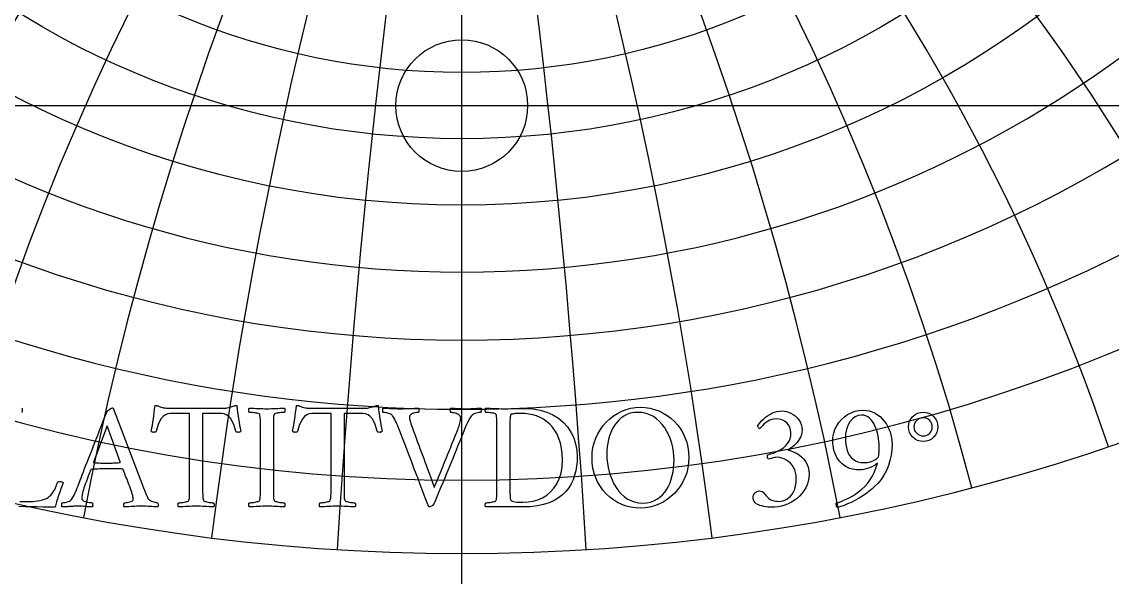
# Model space of a CAD drawing. Header units: millimetres. Extents: x -69 to 69, y -69 to 71.
# Drawn here: x -15.56 to 23, y -16.69 to 2.97 of the extents above; entities that cross this region are included whole.
import ezdxf

# ---------------------------------------------------------------- set-up
doc = ezdxf.new("R2010")
doc.units = ezdxf.units.MM
for name, color, linetype in [('CUT_INNER', 6, 'Continuous'), ('CUT_OUTER', 1, 'Continuous'), ('ENGRAVE', 7, 'Continuous'), ('ENGRAVE_FINE', 8, 'Continuous'), ('TEXT', 5, 'Continuous')]:
    doc.layers.add(name, color=color, linetype=linetype)

msp = doc.modelspace()

# ---------------------------------------------------------------- linework, layer by layer
at = {"layer": 'CUT_INNER'}
msp.add_circle((0, 0), 2.33, dxfattribs=at)
at = {"layer": 'CUT_OUTER'}
msp.add_arc((-0.0002, -0.0002), 69.3899, 142.382592, 87.802904, dxfattribs=at)
at = {"layer": 'ENGRAVE'}
for points in [[(0, -68.4), (0, 68.4)], [(-68.4, 0), (68.4, 0)]]:
    msp.add_lwpolyline(points, dxfattribs=at)
for centre, radius in [((0, 0), 68.4), ((0, 30.8113), 34.3351), ((0, 28.589), 29.7615), ((0, 26.798), 25.6255), ((0, 0), 44.7739), ((0, 0), 29.3085)]:
    msp.add_circle(centre, radius, dxfattribs=at)
for centre, radius, start, end in [((0, 33.5849), 39.4795, 131.30785, 48.69215), ((0, 37.0825), 45.3808, 158.30757, 21.69243), ((0, 41.5606), 52.3099, 177.16632, 2.83368), ((0, 47.4156), 60.6782, 192.562112, 347.437888), ((0, 55.2912), 71.1465, 205.930897, 334.069103), ((0, -36.2572), 57.6133, 39, 141), ((0, -36.2572), 57.6133, 39, 141)]:
    msp.add_arc(centre, radius, start, end, dxfattribs=at)
at = {"layer": 'ENGRAVE_FINE'}
for centre, radius, start, end in [((-326.7411, -36.2572), 331.7816, 3.549067, 18.208032), ((-326.7411, -36.2572), 331.7816, 3.549067, 18.208032), ((326.7411, -36.2572), 331.7816, 161.791968, 176.450933), ((326.7411, -36.2572), 331.7816, 161.791968, 176.450933), ((-158.2911, -36.2572), 168.4499, 7.145895, 36.6736), ((-158.2911, -36.2572), 168.4499, 7.145895, 36.6736), ((158.2911, -36.2572), 168.4499, 143.3264, 172.854105), ((158.2911, -36.2572), 168.4499, 143.3264, 172.854105), ((-99.7891, -36.2572), 115.2265, 10.840654, 55.662821), ((-99.7891, -36.2572), 115.2265, 10.840654, 55.662821), ((99.7891, -36.2572), 115.2265, 124.337179, 169.159346), ((99.7891, -36.2572), 115.2265, 124.337179, 169.159346), ((-68.6608, -36.2572), 89.6303, 14.688568, 75.445741), ((-68.6608, -36.2572), 89.6303, 14.688568, 75.445741), ((68.6608, -36.2572), 89.6303, 104.554259, 165.311432), ((68.6608, -36.2572), 89.6303, 104.554259, 165.311432), ((-48.3433, -36.2572), 75.2088, 18.753071, 96.251491), ((-48.3433, -36.2572), 75.2088, 18.753071, 96.251491), ((48.3433, -36.2572), 75.2088, 83.748509, 161.246929), ((48.3433, -36.2572), 75.2088, 83.748509, 161.246929), ((-33.263, -36.2572), 66.5261, 23.109812, 116.954145), ((-33.263, -36.2572), 66.5261, 23.109812, 116.954145), ((33.263, -36.2572), 66.5261, 63.045855, 156.890188), ((33.263, -36.2572), 66.5261, 63.045855, 156.890188), ((-20.9695, -36.2572), 61.3108, 27.851987, 126.345474), ((-20.9695, -36.2572), 61.3108, 27.851987, 126.345474), ((20.9695, -36.2572), 61.3108, 53.654526, 152.148013), ((20.9695, -36.2572), 61.3108, 53.654526, 152.148013), ((-10.1588, -36.2572), 58.502, 33.097661, 134.238363), ((-10.1588, -36.2572), 58.502, 33.097661, 134.238363), ((10.1588, -36.2572), 58.502, 45.761637, 146.902339), ((10.1588, -36.2572), 58.502, 45.761637, 146.902339), ((0, 108.6341), 132.9443, 239.147014, 300.852986)]:
    msp.add_arc(centre, radius, start, end, dxfattribs=at)
at = {"layer": 'TEXT'}
for points in [[(-15.5604, -10.7078), (-15.5511, -10.7206), (-15.5449, -10.7375), (-15.5417, -10.7584), (-15.5415, -10.7833), (-15.5437, -10.8083), (-15.5476, -10.8292), (-15.5531, -10.846), (-15.5604, -10.8588)], [(-15.6222, -14.0135), (-15.5442, -14.0141), (-15.2476, -14.0141), (-15.1702, -14.0119), (-15.0891, -14.0053), (-15.0043, -13.9943), (-14.9159, -13.979), (-14.8301, -13.9589), (-14.7534, -13.9338), (-14.6858, -13.9037), (-14.6273, -13.8684), (-14.5796, -13.83), (-14.5336, -13.7848), (-14.4893, -13.7329), (-14.4466, -13.6743), (-14.406, -13.6068), (-14.3677, -13.5286), (-14.3318, -13.4396), (-14.2983, -13.3399), (-14.2895, -13.3257), (-14.274, -13.3156), (-14.2518, -13.3095), (-14.2228, -13.3075), (-14.1783, -13.3095), (-14.1419, -13.3156), (-14.1136, -13.3257), (-14.0933, -13.3399), (-14.1319, -13.4494), (-14.1722, -13.5623), (-14.2142, -13.6786), (-14.2578, -13.7983), (-14.2985, -13.9153), (-14.3313, -14.0235), (-14.3564, -14.1229), (-14.3738, -14.2136), (-14.5865, -14.2129), (-14.7985, -14.2109), (-15.0099, -14.2075), (-15.2206, -14.2028), (-15.4377, -14.1981), (-15.6683, -14.1947)]]:
    msp.add_lwpolyline(points, dxfattribs=at)
for points in [[(-13.5702, -13.4585), (-13.567, -13.4503), (-13.5574, -13.4255), (-13.5413, -13.3842), (-13.5189, -13.3264), (-13.4911, -13.2544), (-13.4589, -13.1706), (-13.4224, -13.0751), (-13.3814, -12.9677), (-13.3367, -12.8512), (-13.289, -12.7284), (-13.2383, -12.5991), (-13.1845, -12.4634), (-13.1291, -12.3235), (-13.0733, -12.1816), (-13.0172, -12.0377), (-12.9607, -11.8917), (-12.9046, -11.7462), (-12.8495, -11.6038), (-12.7954, -11.4644), (-12.7423, -11.3281), (-12.6912, -11.1973), (-12.6432, -11.0746), (-12.5981, -10.96), (-12.5562, -10.8534), (-12.5422, -10.8312), (-12.5218, -10.8076), (-12.495, -10.7826), (-12.4618, -10.7563), (-12.4276, -10.7328), (-12.3977, -10.7159), (-12.3723, -10.7058), (-12.3512, -10.7024), (-12.3463, -10.7026), (-12.3425, -10.7031), (-12.3396, -10.7039), (-12.3377, -10.7051), (-12.3359, -10.7066), (-12.333, -10.7085), (-12.3291, -10.7107), (-12.3243, -10.7132), (-11.2509, -13.5286), (-11.198, -13.6675), (-11.1579, -13.7713), (-11.1306, -13.8401), (-11.1161, -13.8738), (-11.0994, -13.9025), (-11.0763, -13.9291), (-11.0468, -13.9537), (-11.0109, -13.9763), (-10.9718, -13.9964), (-10.9327, -14.0134), (-10.8936, -14.0274), (-10.8545, -14.0383), (-10.819, -14.0466), (-10.7905, -14.0525), (-10.7691, -14.056), (-10.7547, -14.0572), (-10.7456, -14.0725), (-10.7399, -14.0916), (-10.7375, -14.1143), (-10.7386, -14.1408), (-10.7413, -14.1663), (-10.7439, -14.186), (-10.7466, -14.2), (-10.7493, -14.2082), (-10.8255, -14.203), (-10.8977, -14.1981), (-10.9658, -14.1936), (-11.0298, -14.1893), (-11.0949, -14.1858), (-11.166, -14.1833), (-11.2432, -14.1818), (-11.3265, -14.1813), (-11.4143, -14.1818), (-11.4943, -14.1833), (-11.5666, -14.1858), (-11.6312, -14.1893), (-11.6957, -14.1936), (-11.768, -14.1981), (-11.8481, -14.203), (-11.9359, -14.2082), (-11.9452, -14.1954), (-11.9514, -14.1786), (-11.9546, -14.1577), (-11.9548, -14.1327), (-11.9523, -14.1078), (-11.9474, -14.0869), (-11.9401, -14.07), (-11.9305, -14.0572), (-11.9029, -14.056), (-11.8685, -14.0525), (-11.8274, -14.0466), (-11.7795, -14.0383), (-11.7323, -14.028), (-11.6932, -14.0161), (-11.6622, -14.0024), (-11.6393, -13.9871), (-11.6298, -13.9743), (-11.6231, -13.9574), (-11.6191, -13.9365), (-11.6177, -13.9116), (-11.6199, -13.8831), (-11.6265, -13.8462), (-11.6374, -13.8008), (-11.6528, -13.7471), (-11.6715, -13.6872), (-11.6925, -13.6237), (-11.716, -13.5564), (-11.7418, -13.4855), (-11.7687, -13.4132), (-11.7957, -13.3419), (-11.8227, -13.2716), (-11.8496, -13.2023), (-11.8754, -13.1366), (-11.8988, -13.0769), (-11.9199, -13.0233), (-11.9386, -12.9758), (-11.954, -12.9369), (-11.9649, -12.909), (-11.9715, -12.8924), (-11.9737, -12.8868), (-11.9744, -12.8861), (-11.9764, -12.8841), (-11.9797, -12.8807), (-11.9845, -12.876), (-11.9899, -12.8713), (-11.9953, -12.8679), (-12.0006, -12.8659), (-12.006, -12.8652), (-12.0488, -12.8629), (-12.0964, -12.8612), (-12.1486, -12.8602), (-12.2056, -12.8598), (-12.2639, -12.8598), (-12.3202, -12.8598), (-12.3745, -12.8598), (-12.4267, -12.8598), (-12.4402, -12.8598), (-12.4537, -12.8598), (-12.4672, -12.8598), (-12.4807, -12.8598), (-12.4938, -12.8598), (-12.5063, -12.8598), (-12.5181, -12.8598), (-12.5292, -12.8598), (-12.6071, -12.86), (-12.6789, -12.8605), (-12.7446, -12.8613), (-12.8043, -12.8625), (-12.865, -12.8644), (-12.9337, -12.8672), (-13.0106, -12.8711), (-13.0955, -12.876), (-13.0986, -12.8765), (-13.1023, -12.878), (-13.1067, -12.8806), (-13.1117, -12.8841), (-13.1164, -12.8876), (-13.1198, -12.8902), (-13.1218, -12.8917), (-13.1225, -12.8922), (-13.125, -12.8989), (-13.1326, -12.9192), (-13.1453, -12.9529), (-13.163, -13.0001), (-13.1842, -13.0565), (-13.2075, -13.118), (-13.2327, -13.1846), (-13.26, -13.2563), (-13.2875, -13.3292), (-13.3133, -13.3999), (-13.3374, -13.4681), (-13.3598, -13.534), (-13.3819, -13.5987), (-13.3996, -13.6581), (-13.4129, -13.712), (-13.4218, -13.7606), (-13.4277, -13.804), (-13.432, -13.8428), (-13.4345, -13.8769), (-13.4353, -13.9062), (-13.4301, -13.9343), (-13.4144, -13.9594), (-13.3883, -13.9815), (-13.3517, -14.0006), (-13.3096, -14.0166), (-13.2668, -14.0296), (-13.2233, -14.0395), (-13.1791, -14.0464), (-13.1389, -14.0511), (-13.107, -14.0545), (-13.0836, -14.0565), (-13.0686, -14.0572), (-13.0635, -14.0655), (-13.0591, -14.0794), (-13.0554, -14.0992), (-13.0524, -14.1246), (-13.0507, -14.1511), (-13.051, -14.1738), (-13.0534, -14.1929), (-13.0578, -14.2082), (-13.1072, -14.2055), (-13.1528, -14.2028), (-13.1948, -14.2001), (-13.2331, -14.1974), (-13.2695, -14.1947), (-13.3059, -14.192), (-13.3423, -14.1893), (-13.3787, -14.1866), (-13.418, -14.1843), (-13.463, -14.1826), (-13.5137, -14.1816), (-13.5702, -14.1813), (-13.6271, -14.1816), (-13.6794, -14.1826), (-13.7269, -14.1843), (-13.7697, -14.1866), (-13.8102, -14.1893), (-13.8506, -14.192), (-13.8911, -14.1947), (-13.9315, -14.1974), (-13.9747, -14.2001), (-14.0232, -14.2028), (-14.0772, -14.2055), (-14.1365, -14.2082), (-14.1412, -14.2), (-14.1446, -14.186), (-14.1466, -14.1663), (-14.1473, -14.1408), (-14.1466, -14.1143), (-14.1446, -14.0916), (-14.1412, -14.0725), (-14.1365, -14.0572), (-14.108, -14.0557), (-14.0711, -14.0511), (-14.0258, -14.0435), (-13.972, -14.0329), (-13.9189, -14.0189), (-13.8756, -14.0012), (-13.842, -13.9798), (-13.8183, -13.9547), (-13.7793, -13.902), (-13.7434, -13.8462), (-13.7106, -13.7874), (-13.6807, -13.7255), (-13.6526, -13.6613), (-13.6248, -13.5954), (-13.5973, -13.5278), (-13.5702, -13.4585)], [(-8.3708, -10.7078), (-8.3361, -10.7061), (-8.2966, -10.7011), (-8.2525, -10.6926), (-8.2036, -10.6808), (-8.1557, -10.6677), (-8.1146, -10.6552), (-8.0802, -10.6434), (-8.0526, -10.6323), (-8.0327, -10.6229), (-8.0162, -10.6161), (-8.003, -10.6121), (-7.9932, -10.6107), (-7.9848, -10.6114), (-7.9757, -10.6134), (-7.9659, -10.6168), (-7.9555, -10.6215), (-7.9415, -10.7419), (-7.9265, -10.8602), (-7.9105, -10.9765), (-7.8935, -11.0907), (-7.8754, -11.203), (-7.8564, -11.3132), (-7.8363, -11.4214), (-7.8153, -11.5276), (-7.8217, -11.5334), (-7.8301, -11.5398), (-7.8405, -11.5468), (-7.853, -11.5546), (-7.8672, -11.5613), (-7.8827, -11.5654), (-7.8995, -11.5667), (-7.9177, -11.5654), (-7.9447, -11.5637), (-7.9663, -11.5586), (-7.9825, -11.5502), (-7.9932, -11.5384), (-8.0246, -11.4066), (-8.0647, -11.2863), (-8.1136, -11.1774), (-8.1712, -11.08), (-8.238, -10.9997), (-8.3142, -10.9424), (-8.3998, -10.908), (-8.4948, -10.8966), (-9.1636, -10.8966), (-9.1636, -13.5826), (-9.1635, -13.6409), (-9.163, -13.6972), (-9.1621, -13.7515), (-9.1609, -13.8037), (-9.1584, -13.8526), (-9.1535, -13.8967), (-9.1463, -13.9362), (-9.1367, -13.9709), (-9.1272, -13.9841), (-9.1097, -13.9965), (-9.0841, -14.0083), (-9.0504, -14.0194), (-9.0121, -14.0294), (-8.9728, -14.0376), (-8.9326, -14.0442), (-8.8913, -14.0491), (-8.8527, -14.0526), (-8.8205, -14.0552), (-8.7947, -14.0567), (-8.7753, -14.0572), (-8.7681, -14.07), (-8.7625, -14.0869), (-8.7586, -14.1078), (-8.7564, -14.1327), (-8.7566, -14.1577), (-8.7598, -14.1786), (-8.766, -14.1954), (-8.7753, -14.2082), (-8.8554, -14.203), (-8.9337, -14.1981), (-9.0104, -14.1936), (-9.0854, -14.1893), (-9.1601, -14.1858), (-9.2358, -14.1833), (-9.3125, -14.1818), (-9.3902, -14.1813), (-9.466, -14.1818), (-9.5425, -14.1833), (-9.6197, -14.1858), (-9.6976, -14.1893), (-9.7761, -14.1936), (-9.8554, -14.1981), (-9.9353, -14.203), (-10.0158, -14.2082), (-10.0251, -14.1954), (-10.0313, -14.1786), (-10.0345, -14.1577), (-10.0347, -14.1327), (-10.0325, -14.1078), (-10.0286, -14.0869), (-10.0231, -14.07), (-10.0158, -14.0572), (-9.9963, -14.0567), (-9.97, -14.0552), (-9.9369, -14.0526), (-9.8972, -14.0491), (-9.8545, -14.0442), (-9.8129, -14.0376), (-9.7723, -14.0294), (-9.7327, -14.0194), (-9.6981, -14.0083), (-9.6727, -13.9965), (-9.6563, -13.9841), (-9.6491, -13.9709), (-9.6395, -13.9362), (-9.6322, -13.8967), (-9.6273, -13.8526), (-9.6248, -13.8037), (-9.6236, -13.7515), (-9.6228, -13.6972), (-9.6223, -13.6409), (-9.6221, -13.5826), (-9.6221, -10.8966), (-10.3017, -10.8966), (-10.3967, -10.908), (-10.4824, -10.9424), (-10.5585, -10.9997), (-10.6253, -11.08), (-10.6833, -11.1774), (-10.7332, -11.2863), (-10.775, -11.4066), (-10.8087, -11.5384), (-10.8195, -11.5502), (-10.8356, -11.5586), (-10.8572, -11.5637), (-10.8842, -11.5654), (-10.9022, -11.5667), (-10.9186, -11.5654), (-10.9332, -11.5613), (-10.9462, -11.5546), (-10.9575, -11.5468), (-10.9671, -11.5398), (-10.975, -11.5334), (-10.9813, -11.5276), (-10.9604, -11.4214), (-10.9408, -11.3132), (-10.9226, -11.203), (-10.9058, -11.0907), (-10.8899, -10.9765), (-10.8747, -10.8602), (-10.8602, -10.7419), (-10.8464, -10.6215), (-10.8323, -10.6173), (-10.8168, -10.6154), (-10.7999, -10.6159), (-10.7817, -10.6188), (-10.7638, -10.623), (-10.748, -10.6276), (-10.7342, -10.6325), (-10.7224, -10.6377), (-10.6956, -10.6486), (-10.6637, -10.6599), (-10.6268, -10.6716), (-10.5848, -10.6835), (-10.5419, -10.6942), (-10.5019, -10.7017), (-10.465, -10.7063), (-10.4311, -10.7078)], [(-6.8876, -10.7294), (-6.8099, -10.7289), (-6.7332, -10.7274), (-6.6575, -10.7248), (-6.5828, -10.7213), (-6.5078, -10.7174), (-6.4311, -10.7139), (-6.3528, -10.7107), (-6.2727, -10.7078), (-6.2634, -10.7206), (-6.2572, -10.7375), (-6.254, -10.7584), (-6.2538, -10.7833), (-6.256, -10.8083), (-6.2599, -10.8292), (-6.2654, -10.846), (-6.2727, -10.8588), (-6.2922, -10.8593), (-6.3185, -10.8608), (-6.3516, -10.8634), (-6.3914, -10.8669), (-6.4338, -10.8715), (-6.475, -10.877), (-6.5147, -10.8836), (-6.5532, -10.8912), (-6.5869, -10.9003), (-6.6125, -10.9114), (-6.63, -10.9246), (-6.6395, -10.9397), (-6.6467, -10.9687), (-6.6523, -11.0018), (-6.6561, -11.0388), (-6.6583, -11.08), (-6.6595, -11.1241), (-6.6604, -11.1703), (-6.6609, -11.2185), (-6.661, -11.2687), (-6.661, -11.2768), (-6.661, -11.2849), (-6.661, -11.293), (-6.661, -11.3011), (-6.661, -11.3092), (-6.661, -11.3173), (-6.661, -11.3254), (-6.661, -11.3335), (-6.661, -13.5826), (-6.661, -13.5907), (-6.661, -13.5987), (-6.661, -13.6068), (-6.661, -13.6149), (-6.661, -13.623), (-6.661, -13.6311), (-6.661, -13.6392), (-6.661, -13.6473), (-6.6609, -13.6973), (-6.6604, -13.745), (-6.6595, -13.7904), (-6.6583, -13.8334), (-6.6561, -13.8733), (-6.6523, -13.9096), (-6.6467, -13.9421), (-6.6395, -13.9709), (-6.63, -13.9841), (-6.6125, -13.9965), (-6.5869, -14.0083), (-6.5532, -14.0194), (-6.5147, -14.0294), (-6.475, -14.0376), (-6.4338, -14.0442), (-6.3914, -14.0491), (-6.3516, -14.0526), (-6.3185, -14.0552), (-6.2922, -14.0567), (-6.2727, -14.0572), (-6.2654, -14.07), (-6.2599, -14.0869), (-6.256, -14.1078), (-6.2538, -14.1327), (-6.254, -14.1577), (-6.2572, -14.1786), (-6.2634, -14.1954), (-6.2727, -14.2082), (-6.3528, -14.203), (-6.4311, -14.1981), (-6.5078, -14.1936), (-6.5828, -14.1893), (-6.6575, -14.1858), (-6.7332, -14.1833), (-6.8099, -14.1818), (-6.8876, -14.1813), (-6.9634, -14.1818), (-7.0399, -14.1833), (-7.1171, -14.1858), (-7.195, -14.1893), (-7.2735, -14.1936), (-7.3528, -14.1981), (-7.4326, -14.203), (-7.5132, -14.2082), (-7.5225, -14.1954), (-7.5287, -14.1786), (-7.5319, -14.1577), (-7.5321, -14.1327), (-7.5299, -14.1078), (-7.526, -14.0869), (-7.5205, -14.07), (-7.5132, -14.0572), (-7.4937, -14.0567), (-7.4674, -14.0552), (-7.4343, -14.0526), (-7.3946, -14.0491), (-7.3519, -14.0442), (-7.3103, -14.0376), (-7.2697, -14.0294), (-7.2301, -14.0194), (-7.1955, -14.0083), (-7.17, -13.9965), (-7.1537, -13.9841), (-7.1465, -13.9709), (-7.1368, -13.9362), (-7.1296, -13.8967), (-7.1247, -13.8526), (-7.1222, -13.8037), (-7.121, -13.7515), (-7.1202, -13.6972), (-7.1197, -13.6409), (-7.1195, -13.5826), (-7.1195, -11.3335), (-7.1197, -11.275), (-7.1202, -11.2182), (-7.121, -11.1631), (-7.1222, -11.1096), (-7.1247, -11.0596), (-7.1296, -11.0146), (-7.1368, -10.9746), (-7.1465, -10.9397), (-7.1537, -10.9246), (-7.17, -10.9114), (-7.1955, -10.9003), (-7.2301, -10.8912), (-7.2697, -10.8836), (-7.3103, -10.877), (-7.3519, -10.8715), (-7.3946, -10.8669), (-7.4343, -10.8634), (-7.4674, -10.8608), (-7.4937, -10.8593), (-7.5132, -10.8588), (-7.5205, -10.846), (-7.526, -10.8292), (-7.5299, -10.8083), (-7.5321, -10.7833), (-7.5319, -10.7584), (-7.5287, -10.7375), (-7.5225, -10.7206), (-7.5132, -10.7078), (-7.4326, -10.7107), (-7.3528, -10.7139), (-7.2735, -10.7174), (-7.195, -10.7213), (-7.1171, -10.7248), (-7.0399, -10.7274), (-6.9634, -10.7289), (-6.8876, -10.7294)], [(-3.371, -10.7078), (-3.3362, -10.7061), (-3.2968, -10.7011), (-3.2526, -10.6926), (-3.2038, -10.6808), (-3.1559, -10.6677), (-3.1148, -10.6552), (-3.0804, -10.6434), (-3.0527, -10.6323), (-3.0329, -10.6229), (-3.0163, -10.6161), (-3.0032, -10.6121), (-2.9934, -10.6107), (-2.985, -10.6114), (-2.9759, -10.6134), (-2.9661, -10.6168), (-2.9557, -10.6215), (-2.9417, -10.7419), (-2.9267, -10.8602), (-2.9107, -10.9765), (-2.8936, -11.0907), (-2.8756, -11.203), (-2.8566, -11.3132), (-2.8365, -11.4214), (-2.8154, -11.5276), (-2.8218, -11.5334), (-2.8303, -11.5398), (-2.8407, -11.5468), (-2.8532, -11.5546), (-2.8673, -11.5613), (-2.8829, -11.5654), (-2.8997, -11.5667), (-2.9179, -11.5654), (-2.9449, -11.5637), (-2.9665, -11.5586), (-2.9826, -11.5502), (-2.9934, -11.5384), (-3.0248, -11.4066), (-3.0649, -11.2863), (-3.1138, -11.1774), (-3.1714, -11.08), (-3.2382, -10.9997), (-3.3143, -10.9424), (-3.4, -10.908), (-3.495, -10.8966), (-4.1638, -10.8966), (-4.1638, -13.5826), (-4.1637, -13.6409), (-4.1631, -13.6972), (-4.1623, -13.7515), (-4.1611, -13.8037), (-4.1586, -13.8526), (-4.1537, -13.8967), (-4.1465, -13.9362), (-4.1369, -13.9709), (-4.1274, -13.9841), (-4.1099, -13.9965), (-4.0843, -14.0083), (-4.0506, -14.0194), (-4.0123, -14.0294), (-3.973, -14.0376), (-3.9327, -14.0442), (-3.8914, -14.0491), (-3.8528, -14.0526), (-3.8207, -14.0552), (-3.7949, -14.0567), (-3.7755, -14.0572), (-3.7682, -14.07), (-3.7627, -14.0869), (-3.7588, -14.1078), (-3.7566, -14.1327), (-3.7568, -14.1577), (-3.76, -14.1786), (-3.7662, -14.1954), (-3.7755, -14.2082), (-3.8555, -14.203), (-3.9339, -14.1981), (-4.0106, -14.1936), (-4.0856, -14.1893), (-4.1603, -14.1858), (-4.236, -14.1833), (-4.3126, -14.1818), (-4.3903, -14.1813), (-4.4662, -14.1818), (-4.5427, -14.1833), (-4.6199, -14.1858), (-4.6978, -14.1893), (-4.7763, -14.1936), (-4.8555, -14.1981), (-4.9354, -14.203), (-5.016, -14.2082), (-5.0253, -14.1954), (-5.0315, -14.1786), (-5.0347, -14.1577), (-5.0349, -14.1327), (-5.0327, -14.1078), (-5.0288, -14.0869), (-5.0232, -14.07), (-5.016, -14.0572), (-4.9964, -14.0567), (-4.9702, -14.0552), (-4.9371, -14.0526), (-4.8973, -14.0491), (-4.8547, -14.0442), (-4.8131, -14.0376), (-4.7724, -14.0294), (-4.7328, -14.0194), (-4.6983, -14.0083), (-4.6728, -13.9965), (-4.6565, -13.9841), (-4.6492, -13.9709), (-4.6396, -13.9362), (-4.6324, -13.8967), (-4.6275, -13.8526), (-4.625, -13.8037), (-4.6238, -13.7515), (-4.6229, -13.6972), (-4.6224, -13.6409), (-4.6223, -13.5826), (-4.6223, -10.8966), (-5.3019, -10.8966), (-5.3969, -10.908), (-5.4825, -10.9424), (-5.5587, -10.9997), (-5.6255, -11.08), (-5.6835, -11.1774), (-5.7333, -11.2863), (-5.7751, -11.4066), (-5.8089, -11.5384), (-5.8196, -11.5502), (-5.8358, -11.5586), (-5.8574, -11.5637), (-5.8844, -11.5654), (-5.9024, -11.5667), (-5.9187, -11.5654), (-5.9334, -11.5613), (-5.9464, -11.5546), (-5.9577, -11.5468), (-5.9673, -11.5398), (-5.9752, -11.5334), (-5.9814, -11.5276), (-5.9605, -11.4214), (-5.941, -11.3132), (-5.9228, -11.203), (-5.9059, -11.0907), (-5.8901, -10.9765), (-5.8749, -10.8602), (-5.8604, -10.7419), (-5.8466, -10.6215), (-5.8324, -10.6173), (-5.8169, -10.6154), (-5.8001, -10.6159), (-5.7819, -10.6188), (-5.764, -10.623), (-5.7482, -10.6276), (-5.7344, -10.6325), (-5.7226, -10.6377), (-5.6958, -10.6486), (-5.6639, -10.6599), (-5.627, -10.6716), (-5.585, -10.6835), (-5.542, -10.6942), (-5.5021, -10.7017), (-5.4652, -10.7063), (-5.4313, -10.7078)], [(-2.1736, -10.7294), (-2.088, -10.7289), (-2.0037, -10.7274), (-1.9208, -10.7248), (-1.8392, -10.7213), (-1.7586, -10.7174), (-1.6787, -10.7139), (-1.5995, -10.7107), (-1.521, -10.7078), (-1.5164, -10.7211), (-1.5136, -10.7395), (-1.5124, -10.7629), (-1.5129, -10.7914), (-1.5151, -10.8189), (-1.519, -10.8393), (-1.5245, -10.8526), (-1.5318, -10.8588), (-1.5461, -10.8597), (-1.5675, -10.8622), (-1.596, -10.8664), (-1.6315, -10.8723), (-1.6701, -10.8804), (-1.7077, -10.8912), (-1.7443, -10.9047), (-1.7799, -10.9209), (-1.8105, -10.9409), (-1.8325, -10.966), (-1.8456, -10.9962), (-1.85, -11.0314), (-1.8439, -11.086), (-1.8257, -11.1636), (-1.7954, -11.264), (-1.7529, -11.3874), (-1.7295, -11.4516), (-1.7023, -11.5256), (-1.6715, -11.6094), (-1.6369, -11.7029), (-1.5997, -11.8039), (-1.5608, -11.9099), (-1.5201, -12.021), (-1.4778, -12.1371), (-1.4345, -12.2558), (-1.3909, -12.3744), (-1.3469, -12.4931), (-1.3025, -12.6117), (-1.2591, -12.728), (-1.2176, -12.8396), (-1.1782, -12.9465), (-1.1407, -13.0486), (-1.106, -13.1438), (-1.0747, -13.23), (-1.0467, -13.307), (-1.0221, -13.3749), (-1.0017, -13.431), (-0.9863, -13.4727), (-0.9761, -13.4998), (-0.9708, -13.5125), (-0.9624, -13.4941), (-0.9479, -13.4605), (-0.9274, -13.4118), (-0.9007, -13.3479), (-0.8692, -13.2716), (-0.834, -13.1855), (-0.795, -13.0896), (-0.7524, -12.9839), (-0.7067, -12.8705), (-0.6587, -12.7513), (-0.6083, -12.6264), (-0.5555, -12.4958), (-0.5014, -12.3618), (-0.447, -12.2268), (-0.3922, -12.0907), (-0.3371, -11.9537), (-0.2827, -11.8182), (-0.2299, -11.6867), (-0.1788, -11.5593), (-0.1294, -11.4359), (-0.1112, -11.3894), (-0.0944, -11.3415), (-0.0789, -11.2923), (-0.0647, -11.2418), (-0.0529, -11.1926), (-0.0445, -11.1474), (-0.0394, -11.1063), (-0.0378, -11.0692), (-0.0423, -11.0287), (-0.056, -10.9937), (-0.0787, -10.964), (-0.1106, -10.9397), (-0.1476, -10.9198), (-0.1861, -10.9033), (-0.2259, -10.8902), (-0.267, -10.8804), (-0.3056, -10.8733), (-0.3378, -10.8683), (-0.3636, -10.8652), (-0.3829, -10.8642), (-0.3924, -10.8556), (-0.3991, -10.8406), (-0.4032, -10.8192), (-0.4045, -10.7914), (-0.4032, -10.7629), (-0.3991, -10.7395), (-0.3924, -10.7211), (-0.3829, -10.7078), (-0.3111, -10.7107), (-0.2414, -10.7139), (-0.1736, -10.7174), (-0.1079, -10.7213), (-0.0421, -10.7248), (0.0256, -10.7274), (0.0954, -10.7289), (0.1672, -10.7294), (0.226, -10.7292), (0.2784, -10.7287), (0.3245, -10.7279), (0.3641, -10.7267), (0.4003, -10.7252), (0.4362, -10.7233), (0.4718, -10.7211), (0.507, -10.7186), (0.5441, -10.7159), (0.5852, -10.7132), (0.6304, -10.7105), (0.6796, -10.7078), (0.684, -10.7213), (0.6863, -10.7402), (0.6867, -10.7644), (0.685, -10.7941), (0.6819, -10.8224), (0.6782, -10.8426), (0.6739, -10.8548), (0.6688, -10.8588), (0.6474, -10.8605), (0.6155, -10.8656), (0.5732, -10.874), (0.5205, -10.8858), (0.4654, -10.9026), (0.416, -10.9262), (0.3723, -10.9566), (0.3344, -10.9937), (0.3083, -11.0275), (0.2784, -11.0752), (0.2449, -11.1368), (0.2077, -11.2121), (0.1697, -11.2935), (0.1342, -11.3732), (0.101, -11.4513), (0.0701, -11.5276), (-0.0012, -11.7046), (-0.0694, -11.8742), (-0.1347, -12.0363), (-0.1969, -12.191), (-0.2572, -12.3407), (-0.3169, -12.4877), (-0.3759, -12.632), (-0.4342, -12.7735), (-0.4927, -12.9151), (-0.5522, -13.0594), (-0.6127, -13.2064), (-0.6742, -13.356), (-0.7382, -13.5111), (-0.8063, -13.6743), (-0.8785, -13.8455), (-0.9547, -14.0248), (-0.9767, -14.072), (-0.9998, -14.1111), (-1.0239, -14.1421), (-1.049, -14.1651), (-1.0748, -14.1816), (-1.101, -14.1934), (-1.1274, -14.2005), (-1.1542, -14.2028), (-1.162, -14.2006), (-1.1691, -14.1941), (-1.1755, -14.1831), (-1.1812, -14.1678), (-1.1866, -14.1514), (-1.192, -14.1374), (-1.1974, -14.1258), (-1.2028, -14.1165), (-1.2902, -13.8858), (-1.3747, -13.6628), (-1.4561, -13.4476), (-1.5345, -13.2401), (-1.6117, -13.0356), (-1.6895, -12.8295), (-1.7681, -12.6217), (-1.8473, -12.4122), (-1.9294, -12.1964), (-2.0165, -11.9699), (-2.1087, -11.7326), (-2.206, -11.4845), (-2.2355, -11.4083), (-2.2646, -11.3362), (-2.2934, -11.2681), (-2.3219, -11.204), (-2.3511, -11.1433), (-2.3819, -11.0854), (-2.4145, -11.0301), (-2.4487, -10.9775), (-2.4649, -10.9569), (-2.4864, -10.9384), (-2.5134, -10.9219), (-2.5458, -10.9074), (-2.5806, -10.8949), (-2.6152, -10.8844), (-2.6494, -10.876), (-2.6833, -10.8696), (-2.7148, -10.8649), (-2.7419, -10.8615), (-2.7647, -10.8595), (-2.7831, -10.8588), (-2.7854, -10.8543), (-2.7871, -10.8406), (-2.7881, -10.8179), (-2.7885, -10.786), (-2.7881, -10.7538), (-2.7871, -10.7301), (-2.7854, -10.7147), (-2.7831, -10.7078), (-2.6953, -10.7107), (-2.6152, -10.7139), (-2.5429, -10.7174), (-2.4783, -10.7213), (-2.4138, -10.7248), (-2.3415, -10.7274), (-2.2614, -10.7289), (-2.1736, -10.7294)], [(2.2329, -10.724), (2.5114, -10.738), (2.7696, -10.7799), (3.0076, -10.8499), (3.2253, -10.9478), (3.4209, -11.0698), (3.5921, -11.2121), (3.7391, -11.3746), (3.8618, -11.5573), (3.9585, -11.7567), (4.0276, -11.9692), (4.0691, -12.1949), (4.0829, -12.4337), (4.0772, -12.5999), (4.06, -12.7641), (4.0313, -12.9262), (3.9912, -13.0864), (3.9375, -13.2414), (3.8678, -13.3884), (3.7824, -13.5273), (3.6811, -13.6581), (3.5623, -13.7783), (3.4242, -13.8853), (3.267, -13.9792), (3.0905, -14.0599), (2.893, -14.1248), (2.6725, -14.1711), (2.4291, -14.1989), (2.1628, -14.2082), (0.8468, -14.2082), (0.8375, -14.1954), (0.8313, -14.1786), (0.8281, -14.1577), (0.8279, -14.1327), (0.8301, -14.1078), (0.834, -14.0869), (0.8395, -14.07), (0.8468, -14.0572), (0.8663, -14.0567), (0.8926, -14.0552), (0.9257, -14.0526), (0.9654, -14.0491), (1.0081, -14.0442), (1.0497, -14.0376), (1.0903, -14.0294), (1.1299, -14.0194), (1.1645, -14.0083), (1.19, -13.9965), (1.2063, -13.9841), (1.2135, -13.9709), (1.2232, -13.9362), (1.2304, -13.8967), (1.2353, -13.8526), (1.2378, -13.8037), (1.239, -13.7515), (1.2398, -13.6972), (1.2403, -13.6409), (1.2405, -13.5826), (1.2405, -11.3335), (1.2403, -11.275), (1.2398, -11.2182), (1.239, -11.1631), (1.2378, -11.1096), (1.2353, -11.0596), (1.2304, -11.0146), (1.2232, -10.9746), (1.2135, -10.9397), (1.2063, -10.9246), (1.19, -10.9114), (1.1645, -10.9003), (1.1299, -10.8912), (1.0903, -10.8836), (1.0497, -10.877), (1.0081, -10.8715), (0.9654, -10.8669), (0.9257, -10.8634), (0.8926, -10.8608), (0.8663, -10.8593), (0.8468, -10.8588), (0.8395, -10.846), (0.834, -10.8292), (0.8301, -10.8083), (0.8279, -10.7833), (0.8281, -10.7584), (0.8313, -10.7375), (0.8375, -10.7206), (0.8468, -10.7078), (0.9274, -10.7107), (1.0072, -10.7139), (1.0865, -10.7174), (1.165, -10.7213), (1.2429, -10.7248), (1.3201, -10.7274), (1.3966, -10.7289), (1.4724, -10.7294), (1.5544, -10.7292), (1.6437, -10.7287), (1.7404, -10.7279), (1.8446, -10.7267), (1.9498, -10.7255), (2.0495, -10.7247), (2.1439, -10.7242), (2.2329, -10.724)], [(6.3105, -10.6808), (6.4832, -10.6889), (6.6509, -10.7132), (6.8136, -10.7537), (6.9712, -10.8103), (7.1217, -10.8819), (7.2631, -10.9674), (7.3954, -11.0666), (7.5186, -11.1797), (7.631, -11.3051), (7.731, -11.4413), (7.8185, -11.5883), (7.8935, -11.7461), (7.9536, -11.9134), (7.9966, -12.0892), (8.0224, -12.2735), (8.031, -12.4661), (8.0224, -12.649), (7.9966, -12.8254), (7.9536, -12.9955), (7.8935, -13.1592), (7.8185, -13.3149), (7.731, -13.4612), (7.631, -13.5981), (7.5186, -13.7255), (7.3954, -13.8415), (7.2631, -13.9439), (7.1217, -14.0329), (6.9712, -14.1084), (6.8136, -14.1686), (6.6509, -14.2116), (6.4832, -14.2374), (6.3105, -14.246), (6.14, -14.2379), (5.974, -14.2136), (5.8124, -14.1732), (5.6551, -14.1165), (5.5048, -14.0449), (5.3639, -13.9594), (5.2324, -13.8602), (5.1104, -13.7471), (4.9993, -13.6217), (4.9007, -13.4855), (4.8146, -13.3385), (4.7409, -13.1807), (4.6819, -13.0137), (4.6398, -12.8389), (4.6145, -12.6564), (4.6061, -12.4661), (4.6145, -12.2831), (4.6398, -12.1061), (4.6819, -11.9352), (4.7409, -11.7703), (4.8146, -11.6134), (4.9007, -11.4663), (4.9993, -11.3289), (5.1104, -11.2013), (5.2324, -11.0854), (5.3639, -10.9829), (5.5048, -10.8939), (5.6551, -10.8184), (5.8124, -10.7582), (5.974, -10.7152), (6.14, -10.6894), (6.3105, -10.6808)], [(13.2358, -14.0734), (13.3222, -14.0437), (13.4144, -14.0087), (13.5124, -13.9682), (13.616, -13.9224), (13.7227, -13.8698), (13.8297, -13.8091), (13.9371, -13.7403), (14.0448, -13.6635), (14.1501, -13.5773), (14.2504, -13.4808), (14.3457, -13.3737), (14.4358, -13.2563), (14.5179, -13.127), (14.5889, -12.9846), (14.6487, -12.829), (14.6974, -12.6603), (14.6275, -12.7137), (14.5525, -12.7607), (14.4724, -12.8013), (14.3873, -12.8356), (14.3022, -12.8627), (14.2221, -12.8821), (14.1471, -12.8937), (14.0772, -12.8976), (13.9452, -12.8912), (13.8243, -12.872), (13.7146, -12.8399), (13.616, -12.7951), (13.5277, -12.7403), (13.4488, -12.6785), (13.3794, -12.6095), (13.3194, -12.5335), (13.2681, -12.453), (13.225, -12.3704), (13.1899, -12.2858), (13.163, -12.1991), (13.1429, -12.1137), (13.1286, -12.0326), (13.12, -11.9559), (13.1171, -11.8836), (13.126, -11.7383), (13.1528, -11.5991), (13.1975, -11.4659), (13.26, -11.3389), (13.3377, -11.2207), (13.4279, -11.1143), (13.5306, -11.0198), (13.6457, -10.937), (13.7704, -10.8698), (13.9019, -10.8217), (14.0401, -10.7929), (14.185, -10.7833), (14.3008, -10.7899), (14.4109, -10.8096), (14.5152, -10.8425), (14.6138, -10.8885), (14.706, -10.9453), (14.7911, -11.0105), (14.8692, -11.0842), (14.9401, -11.1663), (15.0035, -11.2551), (15.0588, -11.349), (15.106, -11.4479), (15.1451, -11.5519), (15.1758, -11.6583), (15.1977, -11.7643), (15.2108, -11.8699), (15.2152, -11.9753), (15.2073, -12.1749), (15.1835, -12.369), (15.1439, -12.5578), (15.0885, -12.7412), (15.0172, -12.9161), (14.93, -13.0796), (14.827, -13.2317), (14.7082, -13.3722), (14.6125, -13.4727), (14.5086, -13.5691), (14.3967, -13.6614), (14.2767, -13.7498), (14.1522, -13.8329), (14.0266, -13.9096), (13.9, -13.9798), (13.7724, -14.0437), (13.6465, -14.1005), (13.525, -14.1496), (13.4079, -14.1909), (13.2951, -14.2244), (13.2779, -14.2204), (13.2641, -14.2082), (13.2536, -14.188), (13.2466, -14.1597), (13.2418, -14.13), (13.2385, -14.1057), (13.2364, -14.0869), (13.2358, -14.0734)], [(1.7044, -11.3442), (1.7044, -13.588), (1.7044, -13.6097), (1.7044, -13.6372), (1.7044, -13.6704), (1.7044, -13.7093), (1.7049, -13.7508), (1.7064, -13.7916), (1.7089, -13.8317), (1.7125, -13.8711), (1.7167, -13.9063), (1.7212, -13.9338), (1.7261, -13.9535), (1.7313, -13.9655), (1.7534, -13.9854), (1.7873, -14.0019), (1.833, -14.0151), (1.8904, -14.0248), (1.955, -14.0319), (2.0219, -14.037), (2.0912, -14.04), (2.1628, -14.041), (2.3477, -14.0309), (2.5249, -14.0006), (2.6942, -13.95), (2.8559, -13.8792), (3.0061, -13.7877), (3.1411, -13.6749), (3.2609, -13.5409), (3.3656, -13.3857), (3.4505, -13.2086), (3.5112, -13.0088), (3.5476, -12.7865), (3.5597, -12.5416), (3.5522, -12.3262), (3.5294, -12.1277), (3.4915, -11.946), (3.4384, -11.7811), (3.3723, -11.632), (3.2955, -11.4973), (3.2078, -11.3771), (3.1094, -11.2714), (3.0022, -11.1797), (2.8882, -11.1015), (2.7676, -11.0368), (2.6401, -10.9856), (2.5078, -10.9466), (2.3725, -10.9188), (2.2341, -10.9021), (2.0927, -10.8966), (2.0731, -10.8967), (2.0469, -10.8973), (2.0138, -10.8981), (1.974, -10.8993), (1.9316, -10.9011), (1.8904, -10.904), (1.8507, -10.9079), (1.8122, -10.9128), (1.7785, -10.9192), (1.7529, -10.9276), (1.7354, -10.938), (1.7259, -10.9505), (1.7187, -10.9797), (1.7131, -11.0132), (1.7092, -11.0511), (1.7071, -11.0934), (1.7059, -11.1384), (1.705, -11.1845), (1.7045, -11.2315), (1.7044, -11.2795), (1.7044, -11.2876), (1.7044, -11.2957), (1.7044, -11.3038), (1.7044, -11.3119), (1.7044, -11.32), (1.7044, -11.3281), (1.7044, -11.3362), (1.7044, -11.3442)], [(6.2349, -10.8588), (6.092, -10.8671), (5.9599, -10.8919), (5.8385, -10.9332), (5.7279, -10.991), (5.6277, -11.0623), (5.5372, -11.144), (5.4564, -11.2362), (5.3855, -11.3389), (5.3238, -11.4498), (5.2708, -11.5667), (5.2267, -11.6898), (5.1913, -11.8189), (5.1642, -11.951), (5.1448, -12.0832), (5.1331, -12.2153), (5.1293, -12.3474), (5.1345, -12.501), (5.1502, -12.6542), (5.1763, -12.8071), (5.2129, -12.9596), (5.2596, -13.1086), (5.316, -13.2509), (5.3823, -13.3864), (5.4583, -13.5151), (5.5437, -13.6343), (5.6383, -13.741), (5.7419, -13.8352), (5.8547, -13.917), (5.9766, -13.983), (6.1075, -14.0302), (6.2476, -14.0585), (6.3967, -14.068), (6.5397, -14.0597), (6.6718, -14.035), (6.7932, -13.9937), (6.9037, -13.9358), (7.0042, -13.8642), (7.0952, -13.7815), (7.1768, -13.6876), (7.2489, -13.5826), (7.3118, -13.4691), (7.3656, -13.35), (7.4102, -13.2251), (7.4458, -13.0945), (7.4729, -12.9611), (7.4923, -12.8281), (7.5039, -12.6955), (7.5078, -12.5632), (7.5026, -12.4098), (7.4869, -12.2571), (7.4608, -12.1051), (7.4242, -11.9537), (7.3774, -11.8061), (7.3204, -11.6652), (7.2533, -11.531), (7.1761, -11.4036), (7.0895, -11.2858), (6.9941, -11.1804), (6.8899, -11.0875), (6.777, -11.0071), (6.6551, -10.9423), (6.5242, -10.8959), (6.3841, -10.8681), (6.2349, -10.8588)], [(11.3426, -10.8103), (11.4117, -10.8152), (11.4842, -10.8298), (11.5601, -10.8543), (11.6393, -10.8885), (11.7173, -10.9321), (11.7896, -10.9849), (11.8562, -11.0468), (11.917, -11.1177), (11.9678, -11.1973), (12.004, -11.2849), (12.0258, -11.3807), (12.033, -11.4845), (12.0278, -11.5664), (12.0121, -11.6449), (11.986, -11.7201), (11.9494, -11.7919), (11.9056, -11.8597), (11.8577, -11.9227), (11.8058, -11.981), (11.7498, -12.0346), (11.6934, -12.0832), (11.64, -12.1263), (11.5896, -12.1641), (11.5422, -12.1964), (11.6191, -12.2123), (11.6986, -12.2382), (11.7809, -12.2743), (11.8658, -12.3205), (11.9489, -12.3766), (12.0256, -12.4425), (12.0959, -12.5182), (12.1598, -12.6036), (12.2128, -12.6989), (12.2508, -12.8039), (12.2735, -12.9187), (12.2811, -13.0432), (12.2739, -13.1748), (12.2521, -13.3001), (12.2159, -13.4189), (12.1651, -13.5313), (12.1024, -13.6365), (12.0303, -13.7336), (11.9487, -13.8226), (11.8577, -13.9035), (11.7591, -13.9758), (11.6548, -14.039), (11.5447, -14.0931), (11.4289, -14.1381), (11.3096, -14.1735), (11.1889, -14.1988), (11.0669, -14.214), (10.9435, -14.219), (10.8891, -14.2172), (10.8282, -14.2116), (10.761, -14.2023), (10.6873, -14.1893), (10.6123, -14.1723), (10.541, -14.1509), (10.4734, -14.1251), (10.4095, -14.095), (10.3974, -14.0842), (10.3826, -14.068), (10.3651, -14.0464), (10.3448, -14.0194), (10.3259, -13.9894), (10.3125, -13.9588), (10.3044, -13.9274), (10.3017, -13.8954), (10.3059, -13.8415), (10.3185, -13.7929), (10.3396, -13.7498), (10.3691, -13.712), (10.404, -13.6813), (10.4412, -13.6594), (10.4808, -13.6463), (10.5228, -13.6419), (10.5739, -13.6471), (10.6192, -13.6628), (10.6588, -13.6889), (10.6927, -13.7255), (10.7239, -13.7661), (10.7554, -13.8044), (10.7873, -13.8403), (10.8195, -13.8738), (10.8591, -13.9087), (10.9024, -13.9379), (10.9494, -13.9613), (11.0001, -13.979), (11.0526, -13.992), (11.1046, -14.0012), (11.1564, -14.0068), (11.2078, -14.0087), (11.2781, -14.0038), (11.3487, -13.9891), (11.4197, -13.9647), (11.491, -13.9305), (11.5596, -13.8849), (11.6224, -13.8266), (11.6796, -13.7555), (11.731, -13.6716), (11.7734, -13.5736), (11.8038, -13.4605), (11.822, -13.3323), (11.8281, -13.1888), (11.822, -13.0842), (11.8038, -12.9859), (11.7734, -12.894), (11.731, -12.8086), (11.6789, -12.7306), (11.6197, -12.6609), (11.5535, -12.5998), (11.4802, -12.547), (11.4021, -12.5045), (11.3217, -12.4742), (11.239, -12.456), (11.1539, -12.4499), (11.1105, -12.4516), (11.0669, -12.4567), (11.0229, -12.4651), (10.9786, -12.4769), (10.9366, -12.4894), (10.8997, -12.4998), (10.8678, -12.5082), (10.841, -12.5146), (10.8269, -12.4921), (10.8168, -12.4675), (10.8107, -12.4408), (10.8087, -12.4122), (10.8093, -12.3946), (10.8114, -12.3798), (10.8147, -12.3677), (10.8195, -12.3582), (10.9233, -12.3309), (11.0244, -12.2976), (11.1228, -12.2581), (11.2186, -12.2126), (11.3084, -12.1605), (11.3892, -12.1014), (11.4608, -12.0351), (11.5233, -11.9618), (11.574, -11.8804), (11.6103, -11.7899), (11.632, -11.6903), (11.6393, -11.5816), (11.6302, -11.4808), (11.6029, -11.3887), (11.5574, -11.3055), (11.4937, -11.231), (11.4158, -11.1696), (11.3278, -11.1258), (11.2297, -11.0995), (11.1215, -11.0907), (11.0406, -11.0956), (10.9651, -11.1103), (10.895, -11.1347), (10.8302, -11.169), (10.7714, -11.2084), (10.719, -11.2485), (10.673, -11.2893), (10.6334, -11.3308), (10.5998, -11.3687), (10.572, -11.3989), (10.5499, -11.4213), (10.5336, -11.4359), (10.5228, -11.4336), (10.512, -11.4265), (10.5012, -11.4147), (10.4905, -11.3982), (10.481, -11.3793), (10.4743, -11.3604), (10.4702, -11.3415), (10.4689, -11.3227), (10.5122, -11.2612), (10.5612, -11.2006), (10.616, -11.1411), (10.6765, -11.0827), (10.7424, -11.027), (10.8134, -10.9761), (10.8894, -10.93), (10.9705, -10.8885), (11.0564, -10.8543), (11.1471, -10.8298), (11.2425, -10.8152), (11.3426, -10.8103)], [(14.7406, -12.4283), (14.7456, -12.3849), (14.75, -12.3407), (14.7537, -12.2959), (14.7567, -12.2504), (14.7591, -12.2045), (14.7608, -12.1587), (14.7618, -12.1128), (14.7621, -12.067), (14.7598, -11.977), (14.7527, -11.8849), (14.7409, -11.7909), (14.7244, -11.6948), (14.7031, -11.5994), (14.6772, -11.5074), (14.6465, -11.4187), (14.6111, -11.3335), (14.5707, -11.2537), (14.5248, -11.1818), (14.4736, -11.1175), (14.417, -11.0611), (14.3553, -11.0151), (14.2889, -10.9822), (14.2177, -10.9625), (14.1419, -10.9559), (14.0231, -10.9707), (13.9147, -11.0152), (13.8168, -11.0894), (13.7293, -11.1932), (13.6573, -11.3193), (13.6059, -11.4602), (13.5751, -11.6159), (13.5648, -11.7865), (13.5688, -11.8956), (13.581, -12.0016), (13.6012, -12.1046), (13.6295, -12.2045), (13.6669, -12.2981), (13.7144, -12.3818), (13.7721, -12.4558), (13.8398, -12.52), (13.9184, -12.572), (14.0084, -12.609), (14.1099, -12.6313), (14.2228, -12.6387), (14.2809, -12.6365), (14.3421, -12.6299), (14.4063, -12.619), (14.4736, -12.6036), (14.5418, -12.5795), (14.6091, -12.5423), (14.6753, -12.4919), (14.7406, -12.4283)], [(15.7977, -11.3712), (15.8073, -11.2674), (15.8361, -11.1717), (15.8842, -11.084), (15.9514, -11.0045), (16.0322, -10.9384), (16.1206, -10.8912), (16.2169, -10.8629), (16.3209, -10.8534), (16.4245, -10.8629), (16.5198, -10.8912), (16.6066, -10.9384), (16.6849, -11.0045), (16.7498, -11.084), (16.7962, -11.1717), (16.824, -11.2674), (16.8333, -11.3712), (16.824, -11.475), (16.7962, -11.5708), (16.7498, -11.6584), (16.6849, -11.738), (16.6066, -11.804), (16.5198, -11.8512), (16.4245, -11.8796), (16.3209, -11.889), (16.2169, -11.8796), (16.1206, -11.8512), (16.0322, -11.804), (15.9514, -11.738), (15.8842, -11.6584), (15.8361, -11.5708), (15.8073, -11.475), (15.7977, -11.3712)], [(15.9919, -11.3712), (15.9979, -11.4361), (16.0161, -11.4959), (16.0465, -11.5507), (16.089, -11.6004), (16.1399, -11.6417), (16.1955, -11.6712), (16.2558, -11.6889), (16.3209, -11.6948), (16.3856, -11.6889), (16.4449, -11.6712), (16.4989, -11.6417), (16.5474, -11.6004), (16.5875, -11.5507), (16.6162, -11.4959), (16.6334, -11.4361), (16.6391, -11.3712), (16.6334, -11.3063), (16.6162, -11.2465), (16.5875, -11.1917), (16.5474, -11.142), (16.4989, -11.1007), (16.4449, -11.0712), (16.3856, -11.0535), (16.3209, -11.0476), (16.2558, -11.0535), (16.1955, -11.0712), (16.1399, -11.1007), (16.089, -11.142), (16.0465, -11.1917), (16.0161, -11.2465), (15.9979, -11.3063), (15.9919, -11.3712)], [(-12.54, -11.3389), (-13.02, -12.6225), (-13.0199, -12.6232), (-13.0194, -12.6252), (-13.0185, -12.6286), (-13.0173, -12.6333), (-13.0158, -12.638), (-13.014, -12.6414), (-13.0118, -12.6434), (-13.0092, -12.6441), (-12.9555, -12.6466), (-12.8966, -12.6488), (-12.8328, -12.6507), (-12.7638, -12.6522), (-12.6959, -12.6534), (-12.6351, -12.6542), (-12.5813, -12.6547), (-12.5346, -12.6549), (-12.4741, -12.6545), (-12.4166, -12.6535), (-12.3622, -12.6518), (-12.3108, -12.6495), (-12.2597, -12.6468), (-12.2063, -12.6441), (-12.1505, -12.6414), (-12.0923, -12.6387), (-12.0874, -12.6379), (-12.0836, -12.6353), (-12.0807, -12.6311), (-12.0789, -12.6252), (-12.0777, -12.6193), (-12.0768, -12.6151), (-12.0763, -12.6126), (-12.0762, -12.6117)]]:
    msp.add_lwpolyline(points, close=True, dxfattribs=at)

doc.saveas('drawing.dxf')
